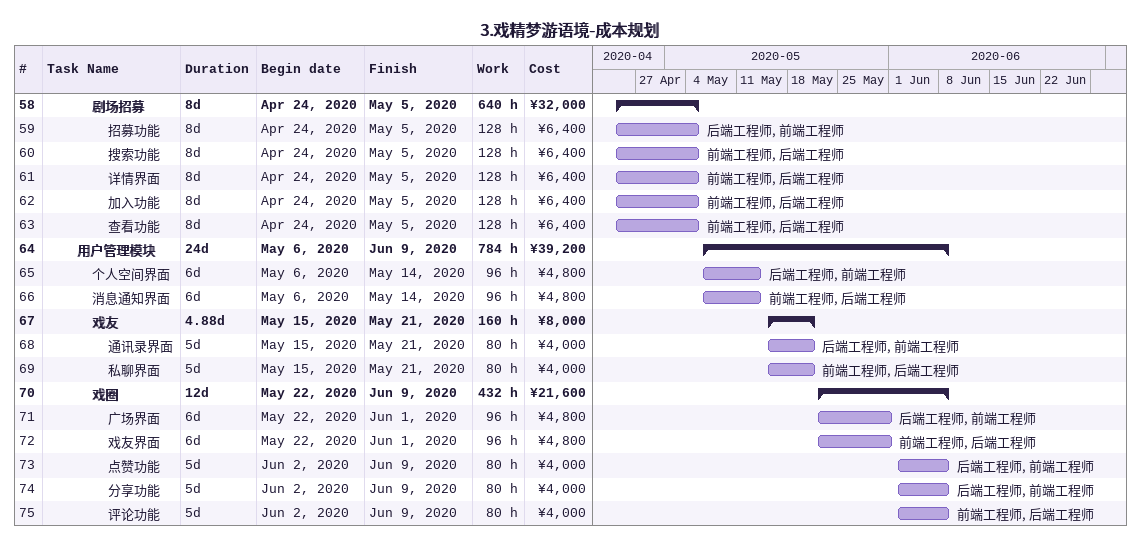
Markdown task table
3.戏精梦游语境-成本规划

| ID | Level | Task | Duration | Start | Finish | Resources | Work (h) | Cost (¥) |
|---|---|---|---|---|---|---|---|---|
| 58 | 4 | **剧场招募** | 8d | 2020-04-24 | 2020-05-05 |  | 640 | 32000 |
| 59 | 5 | 招募功能 | 8d | 2020-04-24 | 2020-05-05 | 后端工程师, 前端工程师 | 128 | 6400 |
| 60 | 5 | 搜索功能 | 8d | 2020-04-24 | 2020-05-05 | 前端工程师, 后端工程师 | 128 | 6400 |
| 61 | 5 | 详情界面 | 8d | 2020-04-24 | 2020-05-05 | 前端工程师, 后端工程师 | 128 | 6400 |
| 62 | 5 | 加入功能 | 8d | 2020-04-24 | 2020-05-05 | 前端工程师, 后端工程师 | 128 | 6400 |
| 63 | 5 | 查看功能 | 8d | 2020-04-24 | 2020-05-05 | 前端工程师, 后端工程师 | 128 | 6400 |
| 64 | 3 | **用户管理模块** | 24d | 2020-05-06 | 2020-06-09 |  | 784 | 39200 |
| 65 | 4 | 个人空间界面 | 6d | 2020-05-06 | 2020-05-14 | 后端工程师, 前端工程师 | 96 | 4800 |
| 66 | 4 | 消息通知界面 | 6d | 2020-05-06 | 2020-05-14 | 前端工程师, 后端工程师 | 96 | 4800 |
| 67 | 4 | **戏友** | 4.88d | 2020-05-15 | 2020-05-21 |  | 160 | 8000 |
| 68 | 5 | 通讯录界面 | 5d | 2020-05-15 | 2020-05-21 | 后端工程师, 前端工程师 | 80 | 4000 |
| 69 | 5 | 私聊界面 | 5d | 2020-05-15 | 2020-05-21 | 前端工程师, 后端工程师 | 80 | 4000 |
| 70 | 4 | **戏圈** | 12d | 2020-05-22 | 2020-06-09 |  | 432 | 21600 |
| 71 | 5 | 广场界面 | 6d | 2020-05-22 | 2020-06-01 | 后端工程师, 前端工程师 | 96 | 4800 |
| 72 | 5 | 戏友界面 | 6d | 2020-05-22 | 2020-06-01 | 前端工程师, 后端工程师 | 96 | 4800 |
| 73 | 5 | 点赞功能 | 5d | 2020-06-02 | 2020-06-09 | 后端工程师, 前端工程师 | 80 | 4000 |
| 74 | 5 | 分享功能 | 5d | 2020-06-02 | 2020-06-09 | 后端工程师, 前端工程师 | 80 | 4000 |
| 75 | 5 | 评论功能 | 5d | 2020-06-02 | 2020-06-09 | 前端工程师, 后端工程师 | 80 | 4000 |
